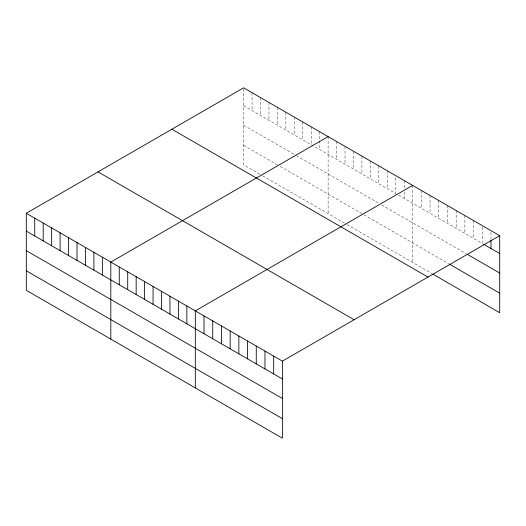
<?xml version="1.0" encoding="UTF-8"?>
<svg xmlns="http://www.w3.org/2000/svg" width="526" height="526" viewBox="0 0 526 526"><rect width="100%" height="100%" fill="white"/><g stroke="black" fill="none" stroke-linecap="round" stroke-linejoin="round"><path stroke-width="0.39" stroke-dasharray="2.63 1.97" d="M243.61 105.66L395.73 193.483L395.73 175.651M398.544 195.107L482.283 243.459L482.283 225.621M243.61 125.195L294.317 154.466M296.427 155.689L378.825 203.26M381.639 204.89L466.214 253.716M243.61 145.321L277.412 164.842M280.233 166.466L361.921 213.628M364.038 214.851L448.796 263.789M259.805 174.211L243.61 164.862L243.61 87.822M262.625 175.835L345.023 223.412M347.134 224.628L432.05 273.658M490.995 232.268L490.995 239.567M473.578 220.598L473.578 238.429M464.872 215.568L464.872 233.406M456.167 210.545L456.167 228.376M447.455 205.515L447.455 223.346M438.75 200.491L438.75 218.323M430.044 195.462L430.044 213.293M421.339 190.432L421.339 208.27M412.627 185.408L412.627 262.441M404.178 180.53L404.178 188.637M404.178 191.878L404.178 198.361M387.274 170.772L387.274 188.604M378.825 165.894L378.825 183.725M370.376 161.009L370.376 178.847M361.921 156.13L361.921 173.968M353.472 151.251L353.472 169.089M345.023 146.373L345.023 164.211M336.568 141.494L336.568 159.325M328.119 136.615L328.119 213.655M319.67 131.737L319.67 139.844M319.67 140.652L319.67 149.568M311.214 126.858L311.214 144.689M302.766 121.979L302.766 139.811M294.317 117.101L294.317 134.932M285.861 112.222L285.861 130.054M277.412 107.343L277.412 125.175M268.964 102.465L268.964 120.296M260.508 97.586L260.508 115.418M252.059 92.701L252.059 110.539"/><path stroke-width="0.79" d="M26.3 213.286L282.39 361.138L282.39 438.178L26.3 290.326L26.3 213.286L243.61 87.822L499.7 235.674L499.7 312.714L432.72 274.046M328.119 136.615L110.808 262.079L110.808 339.112M412.627 185.408L195.317 310.873L195.317 387.905M282.39 361.138L499.7 235.674M483.624 244.228L499.7 253.512M467.548 254.485L499.7 273.047M449.467 264.177L499.7 293.179M171.897 129.225L427.986 277.077M98.014 171.884L354.103 319.736M26.3 231.118L282.39 378.97M26.3 250.659L282.39 398.511M26.3 270.785L282.39 418.637M490.995 240.375L490.995 248.482M273.684 356.115L273.684 373.947M264.979 351.085L264.979 368.917M256.267 346.062L256.267 363.893M247.562 341.032L247.562 358.863M238.857 336.002L238.857 353.84M230.151 330.979L230.151 348.81M221.439 325.949L221.439 343.787M212.734 320.926L212.734 338.757M204.029 315.896L204.029 333.727M186.868 305.987L186.868 323.825M178.419 301.109L178.419 318.947M169.964 296.23L169.964 314.068M161.515 291.351L161.515 309.189M153.066 286.473L153.066 304.304M144.617 281.594L144.617 299.425M136.162 276.715L136.162 294.547M127.713 271.837L127.713 289.668M119.264 266.958L119.264 284.79M102.36 257.201L102.36 275.032M93.911 252.322L93.911 270.154M85.455 247.444L85.455 265.275M77.006 242.565L77.006 260.396M68.558 237.68L68.558 255.518M60.102 232.801L60.102 250.639M51.653 227.922L51.653 245.76M43.204 223.044L43.204 240.882M34.749 218.165L34.749 235.996"/></g></svg>
